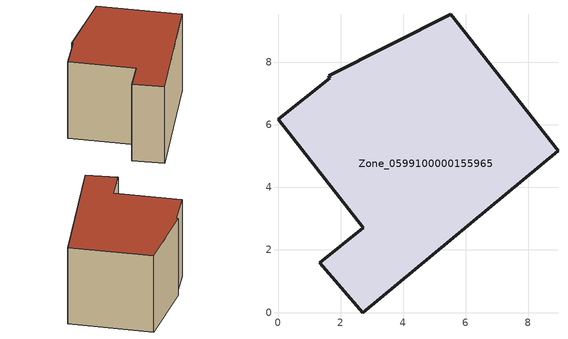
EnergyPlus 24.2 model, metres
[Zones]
Zone_0599100000155965
 floor ground (C_G): 8.95,5.18 2.71,0 1.34,1.6 2.72,2.71 0,6.18 1.66,7.5 1.62,7.57 5.52,9.53 z0
 wall outside (C_F): 1.66,7.5 0,6.18 2.72,2.71 1.34,1.6 2.71,0 8.95,5.18 5.52,9.53 1.62,7.57 1.66,7.5 z0:5.96
 roof outside (C_R): 1.34,1.6 2.71,0 8.95,5.18 5.52,9.53 1.62,7.57 1.66,7.5 0,6.18 2.72,2.71 z5.96
[BUILDING]
Pand.0599100000155965: North Axis=0; Terrain=City; Loads Convergence Tolerance Value=0.04; Temperature Convergence Tolerance Value=0.4; Solar Distribution=FullExterior; Maximum Number of Warmup Days=25; Minimum Number of Warmup Days=1
[Site:Location]
Rotterdam.The.Hague.AP_ZH_NLD Design_Conditions: Latitude=51.96; Longitude=4.45; Time Zone=1; Elevation=-4.5
[SITE:GROUNDTEMPERATURE:BUILDINGSURFACE]
18, 18, 18, 18, 18, 18, 18, 18, 18, 18, 18, 18
[MATERIAL] Thermal Absorptance=0.9; Solar Absorptance=0.7; Visible Absorptance=0.7
Name | Roughness | Thickness | Conductivity | Density | Specific Heat
G.TC.1946 | MediumSmooth | 0.15 | 1 | 540 | 1210
F.TC.1946 | Rough | 0.3 | 0.857143 | 1920 | 840
R.TC.1946 | MediumRough | 0.2 | 0.909091 | 1500 | 1000
[CONSTRUCTION]
C_G: G.TC.1946
C_F: F.TC.1946
C_R: R.TC.1946
[ZONE]
Zone_0599100000155965: Type=1; Multiplier=1; Ceiling Height=Autocalculate; Volume=Autocalculate; Floor Area=autocalculate; Part of Total Floor Area=Yes
[ZONEINFILTRATION:DESIGNFLOWRATE]
Infil_Zone_0599100000155965: Zone or ZoneList or Space or SpaceList=Zone_0599100000155965; Schedule=AlwaysOn; Design Flow Rate Calculation Method=Flow/Area; Flow Rate per Floor Area=0.003; Constant Term Coefficient=1; Temperature Term Coefficient=0; Velocity Term Coefficient=0; Velocity Squared Term Coefficient=0
[HVACTEMPLATE:ZONE:IDEALLOADSAIRSYSTEM]
Zone_0599100000155965: Maximum Heating Supply Air Temperature=50; Minimum Cooling Supply Air Temperature=13; Maximum Heating Supply Air Humidity Ratio=0.0156; Minimum Cooling Supply Air Humidity Ratio=0.0077; Heating Limit=NoLimit; Cooling Limit=NoLimit; Dehumidification Control Type=ConstantSensibleHeatRatio; Cooling Sensible Heat Ratio=0.7; Dehumidification Setpoint=60; Humidification Control Type=None; Humidification Setpoint=30; Outdoor Air Method=None; Outdoor Air Flow Rate per Person=0.00944; Outdoor Air Flow Rate per Zone Floor Area=0; Outdoor Air Flow Rate per Zone=0; Demand Controlled Ventilation Type=None; Outdoor Air Economizer Type=NoEconomizer; Heat Recovery Type=None; Sensible Heat Recovery Effectiveness=0.7; Latent Heat Recovery Effectiveness=0.65
[ZONECONTROL:THERMOSTAT]
ThermostatControl_Zone_0599100000155965: Zone or ZoneList=Zone_0599100000155965; Control Type Schedule=DualSetpointControlType; Control 1=Thermostat_Zone_0599100000155965; Temperature Difference Between Cutout And Setpoint=0
[THERMOSTATSETPOINT:DUALSETPOINT]
Thermostat_Zone_0599100000155965: Heating Setpoint Temperature Schedule=HeatingSetpoint_Zone_0599100000155965; Cooling Setpoint Temperature Schedule=CoolingSetpoint_Zone_0599100000155965
[SCHEDULE:COMPACT]
HeatingSetpoint_Zone_0599100000155965: Through: 12/31, For: AllDays, Until: 24:00, 21
CoolingSetpoint_Zone_0599100000155965: Through: 12/31, For: AllDays, Until: 24:00, 24
DualSetpointControlType: Through: 12/31, For: AllDays, Until: 24:00, 4
AlwaysOn: Through: 12/31, For: AllDays, Until: 24:00, 1
